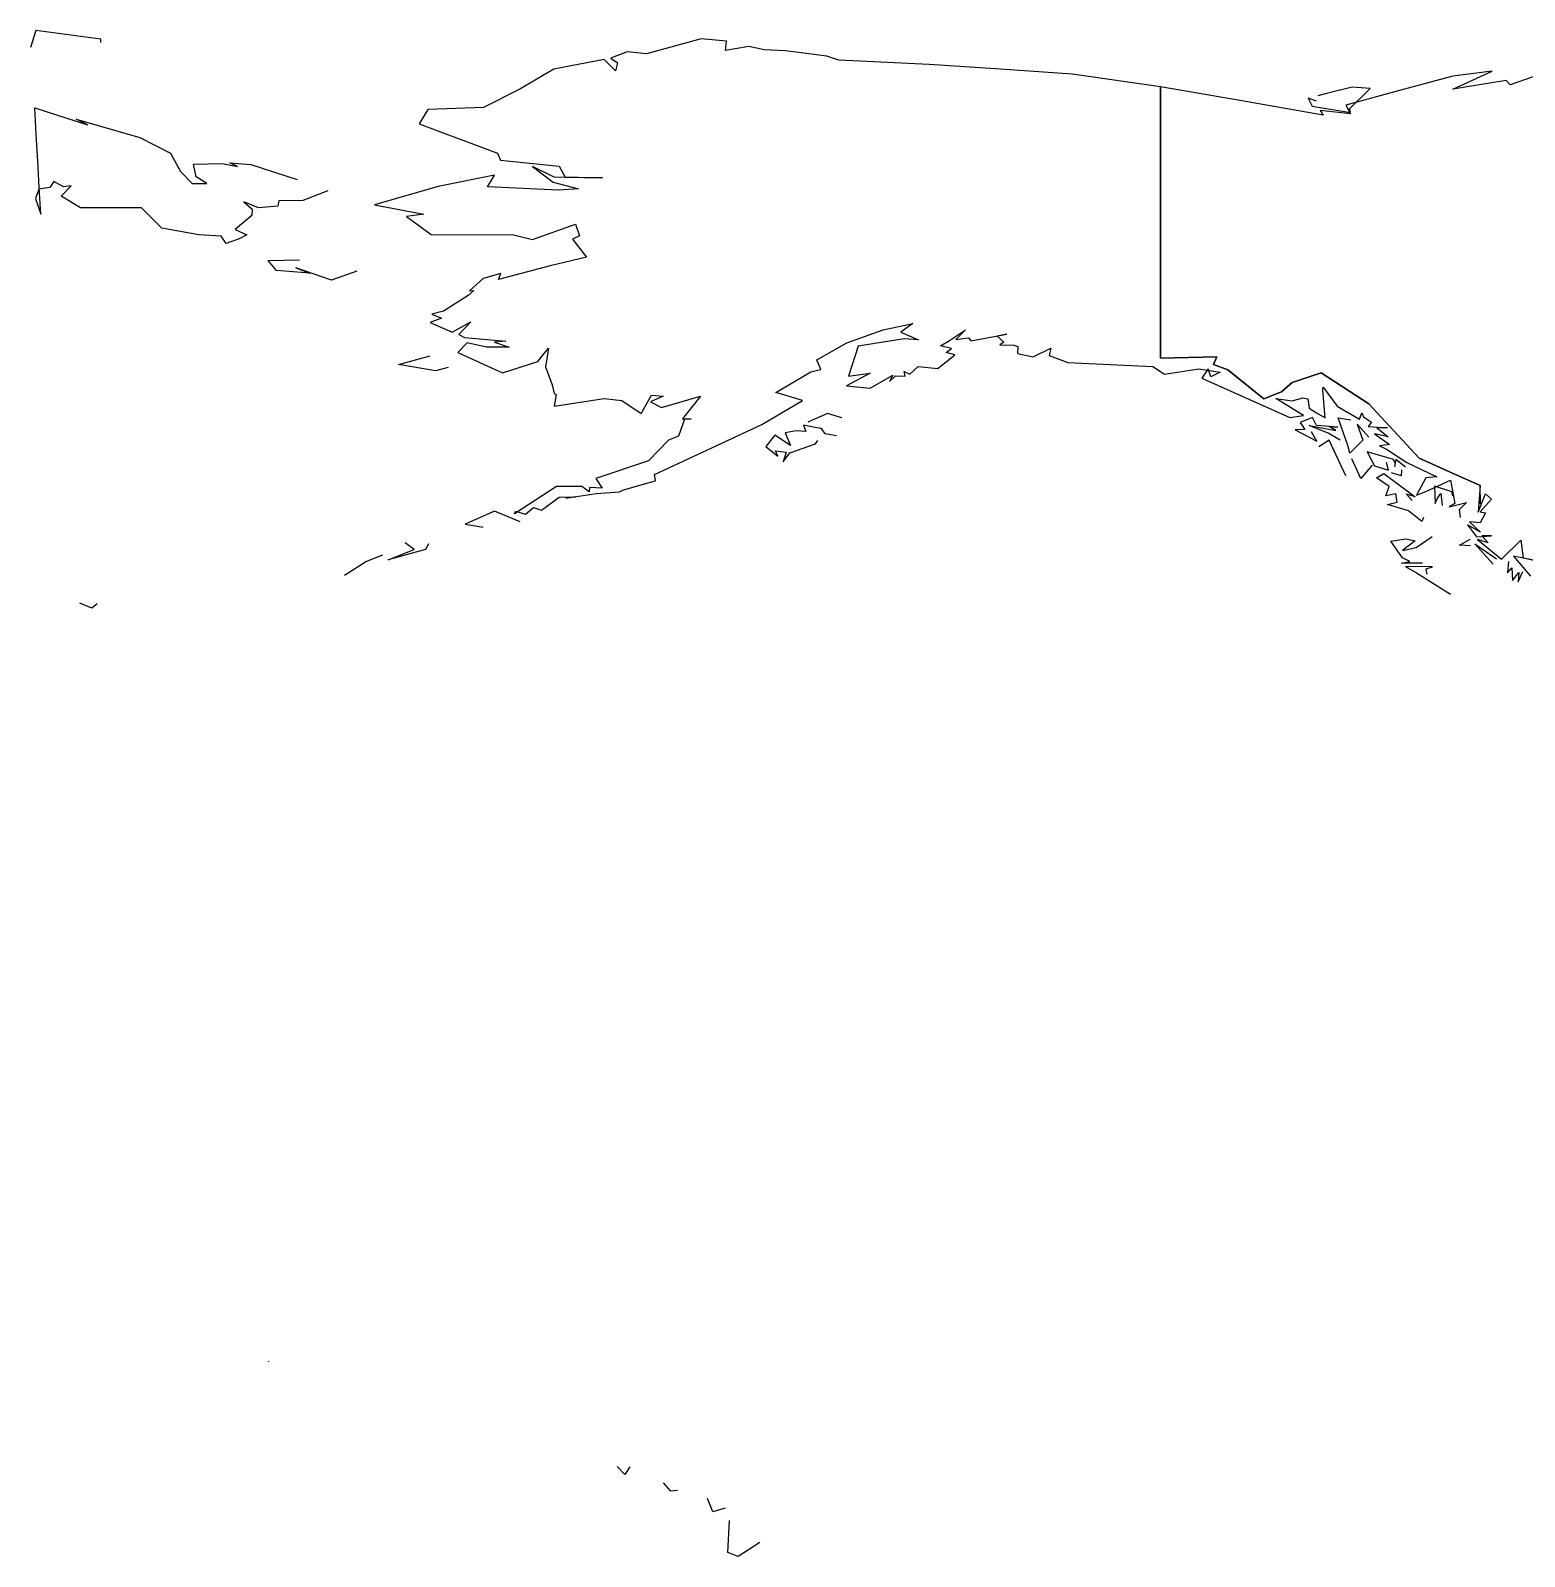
# Model space of a CAD drawing. Extents: x -180 to 180, y -90 to 84.
# Drawn here: x -179.9 to -128.5, y 19 to 71.6 of the extents above; entities that cross this region are included whole.
import ezdxf

# ---------------------------------------------------------------- set-up
doc = ezdxf.new("R2010")
doc.units = 0
doc.layers.add('Egypt', color=7, linetype='CONTINUOUS')

msp = doc.modelspace()

# ---------------------------------------------------------------- linework, layer by layer
at = {"layer": 'Egypt', "color": 7}
for points in [[(-177.5, 71.166672), (-177.5, 71.28334), (-179.733307, 71.583344), (-179.916702, 71)], [(-129.983307, 55.28334), (-130, 55.91666), (-131.050003, 56.39167), (-132.100006, 56.866669), (-132.966705, 57.799999), (-133.833298, 58.733341), (-135.466705, 59.799999), (-136.466705, 59.466671), (-136.833298, 59.150002), (-137.449997, 58.900002), (-138.683304, 59.900002), (-139.183304, 60.08334), (-139.066696, 60.349998), (-141, 60.299999), (-141, 61.46875), (-141, 62.637501), (-141, 63.806252), (-141, 64.974998), (-141, 66.143753), (-141, 67.3125), (-141, 68.481247), (-141, 69.650002), (-144.050003, 70.083344), (-146.508301, 70.25), (-148.966705, 70.416672), (-152.083298, 70.566673), (-152.5, 70.699997), (-153.916702, 70.883339), (-154.649994, 70.916672), (-155.183304, 71.03334), (-155.983307, 70.900002), (-155.949997, 71.216667), (-156.816696, 71.300003), (-158.699997, 70.78334), (-159.366699, 70.850014), (-159.933304, 70.633339), (-159.699997, 70.466667), (-159.766693, 70.199997), (-160.166702, 70.583344), (-161.899994, 70.25), (-163.066696, 69.566673), (-164.316696, 68.933327), (-166.233307, 68.866669), (-166.533295, 68.366669), (-163.833298, 67.366669), (-163.733307, 67.116669), (-161.716705, 66.916672), (-161.5, 66.53334), (-160.216705, 66.51667), (-161.883301, 66.53334), (-162.633301, 66.900002), (-161.916702, 66.366669), (-161.050003, 66.133339), (-161.733307, 66.083344), (-164.183304, 66.199997), (-163.933304, 66.600014), (-165.883301, 66.216667), (-168.066696, 65.583344), (-166.366699, 65.26667), (-166.966705, 65.183327), (-166.116699, 64.566673), (-163.283295, 64.550003), (-162.633301, 64.383339), (-161.149994, 64.916672), (-161.016693, 64.51667), (-161.25, 64.400002), (-160.766693, 63.78334), (-162.016693, 63.483341), (-163.800003, 63.01667), (-163.716705, 63.216671), (-164.333298, 63.049999), (-164.800003, 62.616669), (-164.649994, 62.633339), (-164.850006, 62.466671), (-165.699997, 61.916672), (-166.100006, 61.816669), (-165.766693, 61.683338), (-166.149994, 61.53334), (-165.399994, 61.200001), (-164.75, 61.549999), (-165.166702, 61.116669), (-164.966705, 61.01667), (-163.550003, 60.883339), (-163.933304, 60.849998), (-163.433304, 60.683338), (-164.216705, 60.683338), (-164.883301, 60.83334), (-165.199997, 60.5), (-163.666702, 59.799999), (-162.449997, 60.183338), (-162.083298, 60.650002), (-162.183304, 60), (-161.949997, 59.383339), (-161.883301, 59.08334), (-161.816696, 59.049999), (-161.883301, 58.650002), (-160.166702, 58.91666), (-159.550003, 58.849998), (-158.883301, 58.400002), (-158.533295, 59.03334), (-158.133301, 59), (-158.566696, 58.799999), (-158.183304, 58.599998), (-156.850006, 59), (-157.466705, 58.216671), (-157.166702, 58.200001), (-157.399994, 58.200001), (-157.600006, 57.616669), (-157.949997, 57.483341), (-158.633301, 56.76667), (-160.449997, 56.16666), (-160.233307, 55.83334), (-160.666702, 55.849998), (-160.683304, 55.700001), (-160.933304, 55.883339), (-161.800003, 55.883339), (-163.25, 54.950001), (-163.216705, 55.03334), (-162.866699, 54.933331), (-162.600006, 55.16666), (-162.316696, 55.066669), (-161.716705, 55.51667), (-161.133301, 55.53334), (-161.483307, 55.483341), (-160.433304, 55.650002), (-159.633301, 55.700001), (-159.5, 55.76667), (-158.649994, 56.01667), (-158.399994, 56.08334), (-158.433304, 56.299999), (-156.449997, 57.216671), (-154.733307, 58.01667), (-153.333298, 58.849998), (-154.25, 59.116669), (-153.050003, 59.83334), (-152.699997, 59.91666), (-152.833298, 60.25), (-151.800003, 60.83334), (-150.550003, 61.28334), (-149.533295, 61.5), (-149.949997, 61.200001), (-149.333298, 60.933338), (-149.833298, 60.966671), (-151.416702, 60.716671), (-151.75, 59.683338), (-151, 59.78334), (-151.816696, 59.349998), (-151, 59.26667), (-150.216705, 59.716671), (-150.333298, 59.5), (-150.133301, 59.700001), (-149.800003, 59.683338), (-149.833298, 59.849998), (-149.633301, 59.75), (-149.350006, 60.01667), (-148.666702, 59.950001), (-148.083298, 60.41666), (-148.383301, 60.5), (-148.199997, 60.633339), (-148.583298, 60.733341), (-148.266693, 60.91666), (-147.716705, 61.28334), (-148.050003, 60.950001), (-147.616699, 61), (-147.533295, 60.900002), (-146.300003, 61.133339), (-146.633301, 61.066669), (-146.399994, 60.849998), (-146.533295, 60.76667), (-146.050003, 60.75), (-145.916702, 60.700001), (-145.933304, 60.466671), (-145.383301, 60.349998), (-144.783295, 60.650002), (-144.833298, 60.400002), (-144.199997, 60.150002), (-142.733307, 60.08334), (-141.266693, 60.01667), (-140.866699, 59.75), (-139.683304, 59.933338), (-138.949997, 59.816669), (-139.266693, 59.66666), (-139.366699, 59.933338), (-139.583298, 59.616669), (-138.066696, 58.941669), (-136.550003, 58.26667), (-136.083298, 58.33334), (-137.033295, 58.91666), (-136.466705, 58.83334), (-136.100006, 58.933338), (-135.933304, 58.900002), (-135.883301, 58.58334), (-135.633301, 58.41666), (-135.333298, 58.25), (-135.416702, 59.200001), (-135.399994, 59.299999), (-134.916702, 58.650002), (-134.149994, 58.200001), (-134.066696, 58.41666), (-134.016693, 58.28334), (-133.733307, 58.099998), (-133.850006, 57.950001), (-133.183304, 57.900002), (-133.550003, 57.900002), (-133.166702, 57.599998), (-133.633301, 57.700001), (-133.116699, 57.33334), (-133.466705, 57.28334), (-133.216705, 57.16666), (-132.516693, 56.716671), (-131.483307, 56.216671), (-131.866699, 56.183338), (-132.183304, 55.58334), (-131.866699, 55.716671), (-131.016693, 56.099998), (-130.866699, 55.299999), (-131.066696, 55.183331), (-130.466705, 55.33334), (-130.716705, 55.08334), (-130.683304, 54.816669)], [(-127.516701, 70.216667), (-128.966705, 69.716667), (-129.100006, 69.866669), (-130.933304, 69.566673), (-129.583298, 70.183327), (-130.933304, 70.01667), (-132.774994, 69.51667), (-134.616699, 69.01667), (-134.466705, 68.716667), (-135.5, 68.833344), (-135.399994, 68.666672), (-138.199997, 69.158333), (-141, 69.650002), (-141, 68.481247), (-141, 67.3125), (-141, 66.143753), (-141, 64.974998), (-141, 63.806252), (-141, 62.637501), (-141, 61.46875), (-141, 60.299999), (-139.066696, 60.349998), (-139.183304, 60.08334), (-138.683304, 59.900002), (-137.449997, 58.900002), (-136.833298, 59.150002), (-136.466705, 59.466671), (-135.466705, 59.799999), (-133.833298, 58.733341), (-132.966705, 57.799999), (-132.100006, 56.866669), (-131.050003, 56.39167), (-130, 55.91666), (-130.066696, 55), (-129.816696, 55.633339), (-129.600006, 55.450001), (-130, 55.01667), (-129.816696, 54.983341), (-130, 54.633339), (-130.366699, 54.66666), (-129.983307, 54.316669), (-130.433304, 54.566669), (-130.116699, 54.150002), (-129.600006, 54.183331), (-129.933304, 54.183331), (-129.716705, 53.950001), (-130.083298, 54.066669), (-129.266693, 53.383339), (-128.600006, 54.03334), (-128.516693, 53.433331), (-128.100006, 53.33334), (-128.850006, 53.483341), (-128.266693, 52.799999)], [(-135.633301, 69.150002), (-135.916702, 69.25), (-135.783295, 68.983337), (-134.466705, 68.76667), (-134.5, 68.883339), (-133.783295, 69.583344), (-134.399994, 69.633339), (-135.283295, 69.416672), (-135.583298, 69.333344)], [(-169.683304, 66.066673), (-170.533295, 65.733337), (-171.366699, 65.716667), (-171.399994, 65.53334), (-172.066696, 65.483337), (-172.566696, 65.683327), (-172.283295, 65.433327), (-172.300003, 65.216667), (-172.866699, 64.733337), (-172.466705, 64.550003), (-172.733307, 64.416672), (-173.183304, 64.25), (-173.350006, 64.5), (-174.116699, 64.550003), (-175.399994, 64.78334), (-176.100006, 65.483337), (-178.199997, 65.483337), (-178.866699, 65.883339), (-178.516693, 66.233337), (-178.783295, 66.199997), (-179.116699, 66.383339), (-179.25, 66.183327), (-179.633301, 66.116669), (-179.75, 65.800003), (-179.566696, 65.26667), (-179.616699, 66.179169), (-179.666702, 67.091667), (-179.716705, 68.004173), (-179.766693, 68.916672), (-177.949997, 68.333344), (-178.350006, 68.53334), (-176.149994, 67.900002), (-175.100006, 67.366669), (-174.75, 66.733337), (-174.350006, 66.316673), (-173.850006, 66.316673), (-174.216705, 66.550003), (-174.300003, 66.983337), (-173.300003, 67), (-172.783295, 66.900002), (-173.050003, 67.03334), (-172.333298, 66.966667), (-170.733307, 66.449997)], [(-168.683304, 63.299999), (-169.550003, 62.983341), (-170.783295, 63.416672), (-170.300003, 63.233341), (-171.449997, 63.316669), (-171.733307, 63.666672), (-170.649994, 63.683338)], [(-165.533295, 59.983341), (-165.966705, 59.866669), (-167.25, 60.08334), (-166.149994, 60.383339)], [(-151.983307, 58.25), (-152.466705, 58.400002), (-153.149994, 58.099998)], [(-152.166702, 57.633339), (-152.550003, 57.700001), (-152.683304, 57.883339), (-152.833298, 57.900002), (-153.300003, 58), (-153.216705, 57.78334), (-153.550003, 57.799999), (-153.933304, 57.733341), (-153.75, 57.299999), (-154.283295, 57.650002), (-154.600006, 57.26667), (-154.183304, 56.933338), (-154.266693, 57.116669), (-153.899994, 57.066669), (-154, 56.733341), (-153.766693, 57.049999), (-152.883301, 57.349998), (-152.800003, 57.466671)], [(-134.816696, 57.483341), (-135.233307, 57.716671), (-135.883301, 57.983341), (-134.966705, 57.816669), (-135.199997, 57.950001), (-134.899994, 57.933338), (-135.633301, 57.983341), (-135.766693, 58.26667), (-136.199997, 58.08334), (-136.033295, 57.849998), (-136.366699, 57.83334), (-135.616699, 57.450001), (-135.800003, 57.76667)], [(-133.833298, 57.58334), (-134.233307, 58.03334), (-134.033295, 57.483341), (-134.483307, 57.03334), (-134.550003, 57.299999), (-134.883301, 58.25), (-134.449997, 58.183338)], [(-134.616699, 56.25), (-135.199997, 57.483341), (-135.550003, 57.25)], [(-133.716705, 56.616669), (-134.100006, 56.16666), (-134.416702, 56.83334)], [(-132.916702, 56.66666), (-132.983307, 56.816669), (-133.883301, 57.08334), (-133.633301, 56.599998), (-133.149994, 56.450001), (-133.216705, 56.716671)], [(-132.569397, 56.55666), (-132.904999, 56.813889), (-132.945007, 56.564171)], [(-131.949997, 54.816669), (-132, 54.683331), (-132.466705, 55.049999), (-133.183304, 55.26667), (-132.850006, 55.349998), (-132.899994, 55.633339), (-133.25, 55.566669), (-133.133301, 55.883339), (-133.566696, 56.183338), (-133.316696, 56.33334), (-132.233307, 55.53334), (-132.533295, 55.616669), (-132.333298, 55.400002)], [(-132.703003, 56.456108), (-132.717499, 56.256111), (-133.047195, 56.356392)], [(-130.933304, 55.566669), (-130.966705, 55.700001), (-131.566696, 55.900002), (-131.550003, 55.299999), (-131.466705, 55.483341), (-131.350006, 55.650002), (-131.300003, 55.233341)], [(-163.050003, 54.66666), (-163.933304, 55.03334), (-164.949997, 54.58334), (-164.333298, 54.483341)], [(-131.983307, 53.25), (-132.699997, 53.25), (-132.416702, 53.299999), (-132.666702, 53.433331), (-133.066696, 54), (-132.550003, 54.08334), (-132.233307, 54.01667), (-132.666702, 53.683331), (-132.199997, 53.78334), (-131.649994, 54.16666)], [(-166.216705, 53.91666), (-166.316696, 53.716671), (-167.600006, 53.366669), (-166.699997, 53.716671), (-167.016693, 53.950001)], [(-130.334396, 53.845001), (-130.712204, 53.866661), (-130.336105, 54.067501)], [(-129.550293, 53.21278), (-130.175797, 53.908611), (-129.438904, 53.396111)], [(-167.800003, 53.51667), (-168.350006, 53.299999), (-169.100006, 52.816669)], [(-131.816696, 52.866669), (-131.850006, 53.049999), (-131.633301, 53.116669), (-132.566696, 53.133339), (-132.183304, 52.91666), (-131.016693, 52.183331)], [(-129.0186, 53.30555), (-129.050003, 52.913059), (-128.901901, 53.086109), (-128.884399, 52.648048), (-128.666901, 52.92889), (-128.682205, 52.604721), (-128.522507, 52.964161)], [(-177.616699, 51.849998), (-177.800003, 51.700001), (-178.216705, 51.866669)], [(-171.717194, 25.77722), (-171.721405, 25.7675), (-171.731903, 25.7775)], [(-159.283295, 22.133329), (-159.449997, 21.866671), (-159.716705, 22.15)], [(-157.633301, 21.316669), (-157.866699, 21.299999), (-158.116699, 21.58333)], [(-156, 20.716669), (-156.416702, 20.58333), (-156.600006, 21.049999)], [(-154.800003, 19.533331), (-155.550003, 19.049999), (-155.899994, 19.183331), (-155.850006, 20.283331)]]:
    msp.add_lwpolyline(points, dxfattribs=at)

doc.saveas('drawing.dxf')
